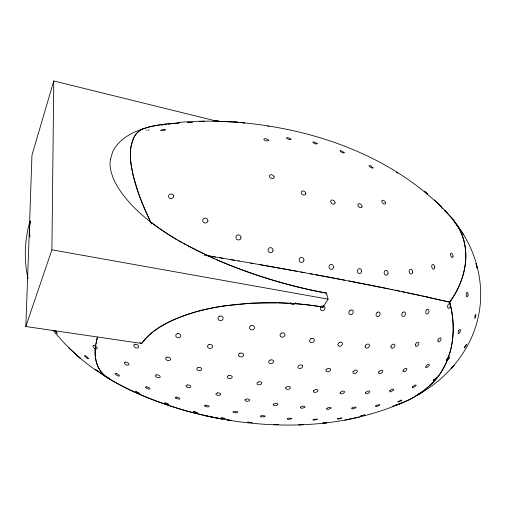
<?xml version="1.0" encoding="UTF-8"?>
<svg xmlns="http://www.w3.org/2000/svg" width="506" height="506" viewBox="0 0 506 506"><rect width="100%" height="100%" fill="white"/><g stroke="black" fill="none" stroke-linecap="round" stroke-linejoin="round"><path stroke-width="0.76" d="M223.88 306.022A138.416 82.857 -9.5 0 0 195.208 312.05C175.481 318.135 154.374 326.18 141.788 343.466L25.812 326.515L51.903 249.819L53.781 80.96L219.212 121.775M53.781 80.96L31.96 155.152L29.399 228.756L29.822 237.042M25.812 326.515L29.399 228.756L30.385 220.869M95.653 345.427C93.325 358.084 97.677 373.15 109.853 379.196M110.384 159.51L112.572 152.059A88.854 51.795 24.8 0 1 114.666 148.201C121.307 137.974 132.692 132.142 143.995 128.53M95.817 344.352L97.285 337.603M29.456 222.748C24.693 240.97 23.75 260.236 28.077 278.642M326.402 293.531L326.484 293.17C288.603 286.143 251.501 274.802 216.144 259.502M326.288 294.049L326.484 293.17L328.084 299.135L322.999 307.123L313.783 305.675A213.937 120.845 -9.4 0 0 279.837 302.841L251.033 303.208L223.88 305.978M97.443 337.028L95.615 345.718A138.903 58.62 -39 0 0 96.684 363.093M323.378 305.713L323.094 306.769M322.999 307.123L323.233 306.256M449.613 353.624C454.641 336.945 454.122 318.925 449.714 302.177C455.843 293.531 460.675 283.917 463.445 273.664A124.286 90.081 -8.2 0 0 465.469 262.778C466.323 254.531 465.647 246.093 463.142 238.162A97.81 70.682 -6.5 0 0 458.936 228.389L452.895 219.345L444.255 210.085M449.214 354.902C441.814 380.36 418.911 398.102 394.345 405.679M295.447 302.645L294.258 304.277L292.335 304.682L290.805 303.619L290.64 302.348M157.67 328.457C188.333 309.16 225.606 304.176 261.14 302.79A204.803 116.481 -9.5 0 1 274.372 302.721L276.744 302.759M416.368 395.698C447.993 378.608 473.186 348.185 479.182 312.215C484.47 281.513 475.596 249.224 456.703 224.651L452.345 218.655L447.342 213.051C392.656 155.45 312.227 127.891 234.48 122.041M142.648 128.777C132.926 133.407 130.099 145.418 130.339 155.298C131.307 178.004 140.244 199.44 149.567 219.857M143.002 128.613L143.894 128.239M401.865 402.947C339.905 429.708 268.895 430.037 203.855 415.401M392.732 406.173L399.259 403.959A133.268 104.223 27.4 0 0 413.997 397.09L424.003 390.512L432.851 382.694A106.918 82.927 25.6 0 0 440.22 373.618L445.925 363.416L449.998 352.296A132.471 102.99 27.5 0 0 452.87 336.376C453.819 324.903 452.623 313.303 449.714 302.177C465.899 280.394 472.623 248.414 456.703 224.651M144.482 128.372L149.428 126.974A161.281 96.665 27.5 0 1 162.774 124.394L179.428 122.933M344.776 420.176L359.469 416.976M161.616 125.159L162.679 125.014M164.867 124.729L166.588 124.514M166.461 123.919C156.613 125.741 145.171 125.823 137.309 132.661A132.186 47.374 57.3 0 0 133.23 138.897L130.839 147.505L130.352 156.171A104.793 37.874 56.6 0 0 130.959 163.723L133.084 175.038L137.651 190.749A131.218 46.622 57.1 0 0 144.128 207.713L151.547 223.968M168.966 124.236L170.18 124.096M167.663 123.787L178.637 122.971M177.973 122.503C197.916 120.567 217.991 120.985 237.959 122.231L214.62 121.143M243.373 122.888L244.556 122.895L240.299 122.597M277.927 302.79L293.1 303.511A211.717 119.777 -9.4 0 1 322.999 307.117M267.693 126.114L268.844 126.26M227.08 419.752L228.598 419.999M204.177 255.132L211.11 256.283M206.062 254.948L207.713 255.72L215.398 257.004M212.83 256.574L223.057 258.294M219.825 257.75L234.329 260.217M230.679 259.591L239.028 261.02M238.269 260.894L253.304 263.5M250.571 263.019L260.748 264.802A349.045 17.375 9.3 0 1 297.06 271.292M259.344 264.556L304.112 272.582M110.934 379.823C145.171 399.462 183.197 412.042 221.976 418.924M51.903 249.819L328.084 299.135M219.484 418.468L208.826 416.387A428.032 375.604 69.1 0 1 181.369 409.455C151.402 400.012 121.023 388.684 95.685 369.658M221.002 418.74L222.526 419.019M300.766 271.969L344.573 280.166M309.552 273.582L312.468 274.119M348.9 281.001L388.494 288.844M390.727 289.299L392.934 289.755M395.104 290.197L399.354 291.076M401.429 291.507L405.483 292.354M407.457 292.772L415.015 294.372M416.811 294.758L420.303 295.51M421.998 295.877L449.714 302.177L441.744 300.298M428.544 297.313L387.103 288.559A349.551 17.413 9.3 0 0 357.268 282.62L343.498 279.957A325.617 16.571 9.3 0 0 315.364 274.657M140.75 343.017L141.788 343.466A237.991 140.706 25.1 0 1 139.909 342.644M214.449 258.756L187.618 245.726M207.713 255.72L216.947 259.85A250.476 128.511 26.5 0 0 238.636 268.623A295.542 146.234 26.4 0 0 326.452 293.05M204.405 254.17L205.234 254.562M203.583 253.778L201.103 252.595M199.459 251.792L200.281 252.197M197.814 250.982L198.637 251.387M196.998 250.578L176.955 239.736A150.845 83.964 26.2 0 1 160.269 229.06L154.109 224.601M186.1 244.91L183.077 243.247M181.572 242.399L178.586 240.692M396.426 172.325L397.874 173.178M177.1 239.825C154.001 225.891 131.237 209.237 117.006 185.816A87.07 50.511 24.7 0 1 113.135 177.954L111.39 172.812A73.927 43.054 24.2 0 1 110.365 159.51M97.721 371.512C80.777 360.101 65.881 345.914 52.953 330.146M153.508 224.152L150.522 221.862L150.042 220.863M95.83 369.753L107.114 377.552L101.845 372.751A142.312 59.891 -39.6 0 1 100.397 370.866A147.17 62.042 -39.4 0 1 96.583 363.163M441.795 207.865L442.75 208.7M68.373 347.552L77.715 355.876M444.629 210.401L447.342 213.051M434.559 199.94L441.396 206.922M55.034 331.038L57.21 333.378L55.515 330.532M453.876 220.616L463.711 234.721M141.642 343.435A66.33 41.701 -8.1 0 1 157.752 328.514M29.765 236.194A112.49 72.756 22.8 0 1 29.43 228.763M29.373 228.75A112.623 73.041 22.7 0 1 30.215 221.647M427.247 297.167A268.971 14.079 9.2 0 1 440.505 300.147M231.634 420.454A384.389 341.759 71.1 0 1 230.116 420.233M146.335 130.124A147.562 52.301 54 0 1 146.911 130.086M148.056 130.048A147.562 52.301 54 0 1 149.162 130.055M231.406 420.423A388.393 344.921 70.9 0 1 227.004 419.759M245.094 399.721L245.087 400.651L246.422 401.283L248.307 401.252L249.648 400.569L249.66 399.632L248.326 399L246.435 399.032L245.094 399.721M302.531 365.61L302.525 367.027L301.184 368.248L299.293 368.558L297.958 367.78L297.952 366.363L299.299 365.136L301.19 364.826L302.531 365.61M237.478 411.897L237.472 412.517L236.169 412.89L233.038 412.295L233.032 411.675L234.335 411.302L237.478 411.897M365.205 345.946L365.193 347.514L366.388 348.267L368.09 347.767L369.31 346.306L369.329 344.738L368.134 343.979L366.426 344.478L365.205 345.946M285.776 387.602L285.745 388.76L287.047 389.418L288.926 389.19L290.286 388.216L290.33 387.052L289.027 386.394L287.142 386.622L285.776 387.602M326.079 369.842L326.035 371.208L327.293 371.897L329.121 371.518L330.45 370.284L330.5 368.918L329.242 368.223L327.407 368.602L326.079 369.842M391.043 346.142L390.986 347.679L392.068 348.368L393.662 347.812L394.825 346.338L394.882 344.801L393.801 344.105L392.213 344.662L391.043 346.142M247.826 422.149L252.07 422.649L247.826 422.149M273.329 404.205L273.278 405.091L274.549 405.616L276.409 405.489L277.756 404.775L277.819 403.896L276.542 403.364L274.682 403.491L273.329 404.205M415.394 344.314L415.293 345.826L416.248 346.452L417.69 345.838L418.778 344.339L418.879 342.828L417.937 342.195L416.489 342.815L415.394 344.314M378.785 371.961L378.697 373.219L379.81 373.7L381.461 373.124L382.694 371.834L382.789 370.569L381.676 370.082L380.019 370.658L378.785 371.961M353.068 371.708L352.973 373.03L354.143 373.637L355.889 373.181L357.192 371.929L357.293 370.607L356.123 369.994L354.371 370.449L353.068 371.708M260.691 416.027L260.647 416.596L261.899 416.988L265.036 416.558L265.087 415.983L262.013 415.609L260.691 416.027M313.524 390.784L313.442 391.884L314.669 392.447L316.497 392.144L317.857 391.151L317.951 390.044L316.718 389.475L314.884 389.784L313.524 390.784M372.928 167.631L372.871 168.245L370.158 167.182L369.095 166.126L369.165 165.513L370.31 165.702L372.928 167.631M403.143 370.322L403.029 371.524L404.041 371.897L405.578 371.214L406.748 369.886L406.868 368.678L405.863 368.305L404.319 368.982L403.143 370.322M437.994 339.924L437.848 341.417L438.632 341.993L439.878 341.316L440.859 339.792L440.998 338.299L440.22 337.717L438.974 338.394L437.994 339.924M300.602 407.096L300.501 407.918L301.715 408.342L304.884 407.387L304.991 406.565L303.783 406.135L301.962 406.356L300.602 407.096M425.919 366.433L425.78 367.577L426.659 367.811L429.126 365.629L429.271 364.484L428.392 364.244L427.001 365.054L425.919 366.433M340.19 392.422L340.057 393.472L341.208 393.934L342.973 393.548L344.32 392.536L344.466 391.486L343.315 391.012L341.544 391.397L340.19 392.422M344.137 152.477L344.055 152.983L342.834 152.812L341.189 152.066L340.083 151.174L340.165 150.674L341.386 150.845L344.137 152.477M446.709 359.424L446.532 360.481L447.234 360.538L449.341 358.128L449.524 357.072L448.822 357.008L447.658 357.982L446.709 359.424M287.408 418.62L287.319 419.132L288.515 419.404L291.633 418.848L291.734 418.335L288.743 418.177L287.408 418.62M365.693 392.447L365.503 393.44L366.565 393.807L368.254 393.333L369.582 392.295L369.778 391.296L368.716 390.929L367.027 391.404L365.693 392.447M474.989 315.795L474.742 318.514L475.672 316.99L475.918 314.283L474.989 315.795M326.838 408.399L326.686 409.158L327.825 409.474L330.949 408.412L331.107 407.653L328.198 407.646L326.838 408.399M464.552 347.084L464.312 348.014L465.552 346.648L466.545 344.225L464.552 347.084M385.642 202.824L385.344 203.969L384.073 204.051L382.574 203.014L381.726 201.477L382.03 200.332L383.301 200.256L384.794 201.287L385.642 202.824M317.129 143.495L316.996 144.001L315.687 143.9L313.973 143.249L312.86 142.439L312.999 141.933L314.308 142.041L317.129 143.495M389.898 390.683L389.652 391.619L390.6 391.878L393.497 390.234L393.744 389.297L392.795 389.038L391.201 389.614L389.898 390.683M468.031 294.966L467.601 296.472L466.886 296.877L466.298 295.934L466.184 294.195L466.614 292.689L467.335 292.291L467.923 293.24L468.031 294.966M173.748 195.98L173.178 197.738L171.376 198.656L169.396 198.2L168.403 196.632L168.979 194.873L170.781 193.956L172.755 194.412L173.748 195.98M313.113 419.518L312.967 419.955L314.099 420.113L317.186 419.436L317.338 419L313.113 419.518M434.774 267.358L434.274 268.844L433.149 269.141L432.054 268.066L431.637 266.245L432.137 264.758L433.269 264.467L434.357 265.542L434.774 267.358M362.068 206.252L361.638 207.542L360.215 207.738L358.64 206.726L357.831 205.094L358.273 203.804L359.696 203.614L361.265 204.626L362.068 206.252M412.611 386.767L412.301 387.634L413.117 387.76L415.837 385.958L416.153 385.085L415.337 384.958L413.87 385.654L412.611 386.767M290.893 139.03L290.684 139.612L289.287 139.618L286.415 138.233L286.63 137.657L288.028 137.657L290.893 139.03M453.066 256.352L452.661 257.465L451.725 257.314L450.808 255.973L450.454 254.24L450.859 253.133L451.795 253.291L452.712 254.626L453.066 256.352M458.746 330.665L458.132 332.322L458.221 333.555L458.967 333.644L460.542 330.886L460.454 329.653L459.714 329.558L458.746 330.665M351.98 408.032L351.714 408.734L352.726 408.956L355.807 407.817L356.072 407.115L353.365 407.267L351.98 408.032M335.143 202.596L334.624 203.95L333.081 204.215L331.417 203.241L330.614 201.59L331.133 200.237L332.676 199.978L334.333 200.952L335.143 202.596M273.891 424.452L278.104 424.49L273.891 424.452M305.852 193.437L305.289 194.797L303.657 195.114L301.911 194.196L301.076 192.584L301.646 191.23L303.277 190.914L305.017 191.831L305.852 193.437M268.49 140.08L268.186 140.807L266.687 140.94L264.872 140.402L263.803 139.504L264.113 138.783L265.612 138.657L267.421 139.188L268.49 140.08M412.637 272.127L411.979 273.708L410.651 274.081L409.436 273.031L409.044 271.165L409.708 269.584L411.036 269.217L412.245 270.267L412.637 272.127M274.208 176.923L273.651 178.213L271.969 178.561L270.153 177.758L269.268 176.278L269.831 174.987L271.513 174.646L273.322 175.449L274.208 176.923M450.27 306.294L449.556 307.882L448.48 308.407L447.671 307.559L447.608 305.826L448.322 304.232L449.398 303.714L450.201 304.568L450.27 306.294M388.089 273.24L387.311 274.872L385.825 275.283L384.497 274.233L384.105 272.336L384.889 270.704L386.375 270.299L387.704 271.349L388.089 273.24M433.478 379.88L433.085 380.67L434.989 379.772L436.57 377.818L433.478 379.88M361.657 271.577L360.791 273.24L359.165 273.676L357.729 272.614L357.331 270.685L358.197 269.015L359.823 268.591L361.252 269.654L361.657 271.577M337.685 418.664L337.496 419.019L338.565 419.05L341.797 417.918L337.685 418.664M426.609 309.912L425.736 311.525L425.812 313.271L426.798 314.118L428.108 313.581L428.98 311.968L428.898 310.229L427.918 309.375L426.609 309.912M333.58 267.313L332.651 269.009L330.911 269.445L329.368 268.376L328.938 266.422L329.868 264.727L331.613 264.29L333.15 265.365L333.58 267.313M375.838 405.856L375.496 406.489L376.388 406.603L379.38 405.344L379.734 404.705L377.229 405.072L375.838 405.856M207.953 220.844L206.998 222.57L205.031 223.121L203.197 222.172L202.577 220.274L203.532 218.554L205.499 218.004L207.333 218.953L207.953 220.844M303.998 260.337L303.031 262.045L301.19 262.494L299.558 261.412L299.09 259.439L300.058 257.731L301.899 257.282L303.53 258.364L303.998 260.337M241.058 237.82L240.078 239.553L238.124 240.046L236.34 239.003L235.783 237.042L236.764 235.309L238.718 234.822L240.495 235.859L241.058 237.82M273.107 250.615L272.12 252.342L270.21 252.804L268.496 251.729L267.984 249.749L268.977 248.022L270.881 247.567L272.595 248.636L273.107 250.615M402.725 312.354L401.745 313.973L401.84 315.731L402.966 316.604L404.452 316.073L405.432 314.46L405.331 312.702L404.218 311.822L402.725 312.354M377.115 312.379L376.053 314.005L376.179 315.795L377.419 316.699L379.045 316.199L380.107 314.58L379.981 312.79L378.747 311.879L377.115 312.379M350.007 310.336L348.881 311.962L349.039 313.79L350.386 314.738L352.125 314.264L353.251 312.645L353.093 310.823L351.752 309.868L350.007 310.336M321.512 306.269L320.349 307.895L320.545 309.761L321.993 310.766L323.834 310.33L324.997 308.704L324.801 306.838L323.359 305.833L321.512 306.269M451.668 368.02L451.156 368.703L454.059 365.446L451.668 368.02M398.247 401.467L397.805 402.023L400.044 401.403L401.865 400.031L398.247 401.467M339.292 342.48L338.033 343.928L338.059 345.541L339.355 346.363L341.158 345.921L342.41 344.472L342.391 342.866L341.101 342.037L339.292 342.48M219.3 316.212L218.01 317.673L218.219 319.507L219.806 320.646L221.837 320.418L223.127 318.957L222.918 317.123L221.337 315.984L219.3 316.212M310.918 338.704L309.634 340.152L309.704 341.809L311.089 342.707L312.967 342.322L314.251 340.886L314.182 339.229L312.803 338.324L310.918 338.704M250.818 325.668L249.515 327.116L249.679 328.887L251.21 329.944L253.209 329.672L254.505 328.223L254.347 326.452L252.817 325.39L250.818 325.668M281.387 333.119L280.09 334.561L280.21 336.275L281.671 337.249L283.619 336.926L284.916 335.484L284.802 333.77L283.341 332.79L281.387 333.119M361.006 415.869L360.765 416.122L364.971 414.857L361.006 415.869M239.964 353.226L238.623 354.434L238.718 355.971L240.186 356.932L242.172 356.762L243.506 355.56L243.418 354.023L241.95 353.055L239.964 353.226M270.122 360.038L268.775 361.252L268.825 362.726L270.236 363.593L272.177 363.352L273.518 362.144L273.474 360.67L272.07 359.798L270.122 360.038M192.242 122.319L187.574 122.635L192.242 122.319M165.462 129.852L163.065 130.852L160.51 130.428L162.907 129.435L165.462 129.852M208.991 344.51L207.618 345.68L207.688 347.293L209.161 348.394L211.166 348.349L212.545 347.186L212.482 345.579L211.008 344.466L208.991 344.51M177.195 333.644L175.816 334.795L175.892 336.477L177.366 337.711L179.383 337.774L180.762 336.629L180.699 334.947L179.219 333.707L177.195 333.644M418.841 393.984L418.266 394.446L422.048 392.156L418.841 393.984M258.395 381.897L257.035 382.859L257.048 384.073L258.414 384.826L260.337 384.68L261.691 383.725L261.691 382.511L260.324 381.752L258.395 381.897M228.725 375.534L227.377 376.477L227.434 377.748L228.857 378.602L230.806 378.545L232.153 377.609L232.102 376.337L230.679 375.477L228.725 375.534M198.207 367.369L196.885 368.286L196.986 369.62L198.441 370.588L200.408 370.62L201.73 369.703L201.641 368.374L200.18 367.4L198.207 367.369M135.077 344.2L133.831 345.06L133.995 346.54L135.463 347.774L137.373 348.046L138.619 347.192L138.467 345.712L136.993 344.472L135.077 344.2M166.948 357.097L165.658 357.989L165.791 359.393L167.271 360.481L169.232 360.626L170.522 359.734L170.389 358.33L168.909 357.236L166.948 357.097M298.926 424.819L303.075 424.623L298.926 424.819M204.076 121.282L199.484 121.415L204.076 121.282M93.819 345.377L92.902 345.883L93.262 347.148L94.679 348.438L96.336 348.995L97.253 348.495L96.899 347.224L95.476 345.933L93.819 345.377M125.412 362.024L124.337 362.574L124.628 363.744L126.114 364.845L127.917 365.237L128.998 364.693L128.714 363.523L127.227 362.416L125.412 362.024M187.302 384.946L186.056 385.578L186.208 386.616L187.656 387.451L189.56 387.596L190.806 386.963L190.661 385.926L189.212 385.091L187.302 384.946M156.645 374.832L155.469 375.427L155.69 376.527L157.17 377.482L159.042 377.742L160.219 377.153L160.01 376.053L158.523 375.091L156.645 374.832M217.302 392.903L215.986 393.554L216.024 394.535L217.403 395.275L219.307 395.338L220.629 394.693L220.591 393.712L219.218 392.972L217.302 392.903M85.109 355.667L84.508 355.851L85.097 356.825L87.955 358.748L88.563 358.577L86.545 356.395L85.109 355.667M205.815 405.205L204.538 405.527L204.588 406.192L207.764 407.007L209.041 406.691L208.997 406.027L207.662 405.414L205.815 405.205M176.543 397.159L175.31 397.419L175.399 398.114L178.586 399.183L179.82 398.93L179.738 398.235L178.378 397.501L176.543 397.159M146.632 386.837L145.45 387.008L145.583 387.735L148.732 389.089L149.915 388.924L149.795 388.197L148.435 387.33L146.632 386.837M323.783 423.029L322.689 423.174L326.895 422.788L323.783 423.029M218.63 121.092L214.127 121.01L218.63 121.092M116.235 373.554L115.128 373.592L115.286 374.345L118.309 376.053L119.416 376.015L119.271 375.269L117.949 374.25L116.235 373.554M222.071 417.811C216.783 418.158 231.577 419.48 222.071 417.811M194.234 411.517L193.045 411.448L194.424 412.181L197.372 412.618L194.234 411.517M165.696 403.042L164.558 402.884L165.993 403.737L168.865 404.408L165.696 403.042M136.582 391.929L135.513 391.644L139.726 393.573L136.582 391.929M80.093 358.084L76.577 355.104L80.093 358.084M107.057 377.16L106.089 376.704L110.08 379.127L107.057 377.16M424.717 191.483L424.262 191.167L427.697 193.95L424.717 191.483M477.145 268.016L476.026 263.734L477.145 268.016"/></g></svg>
